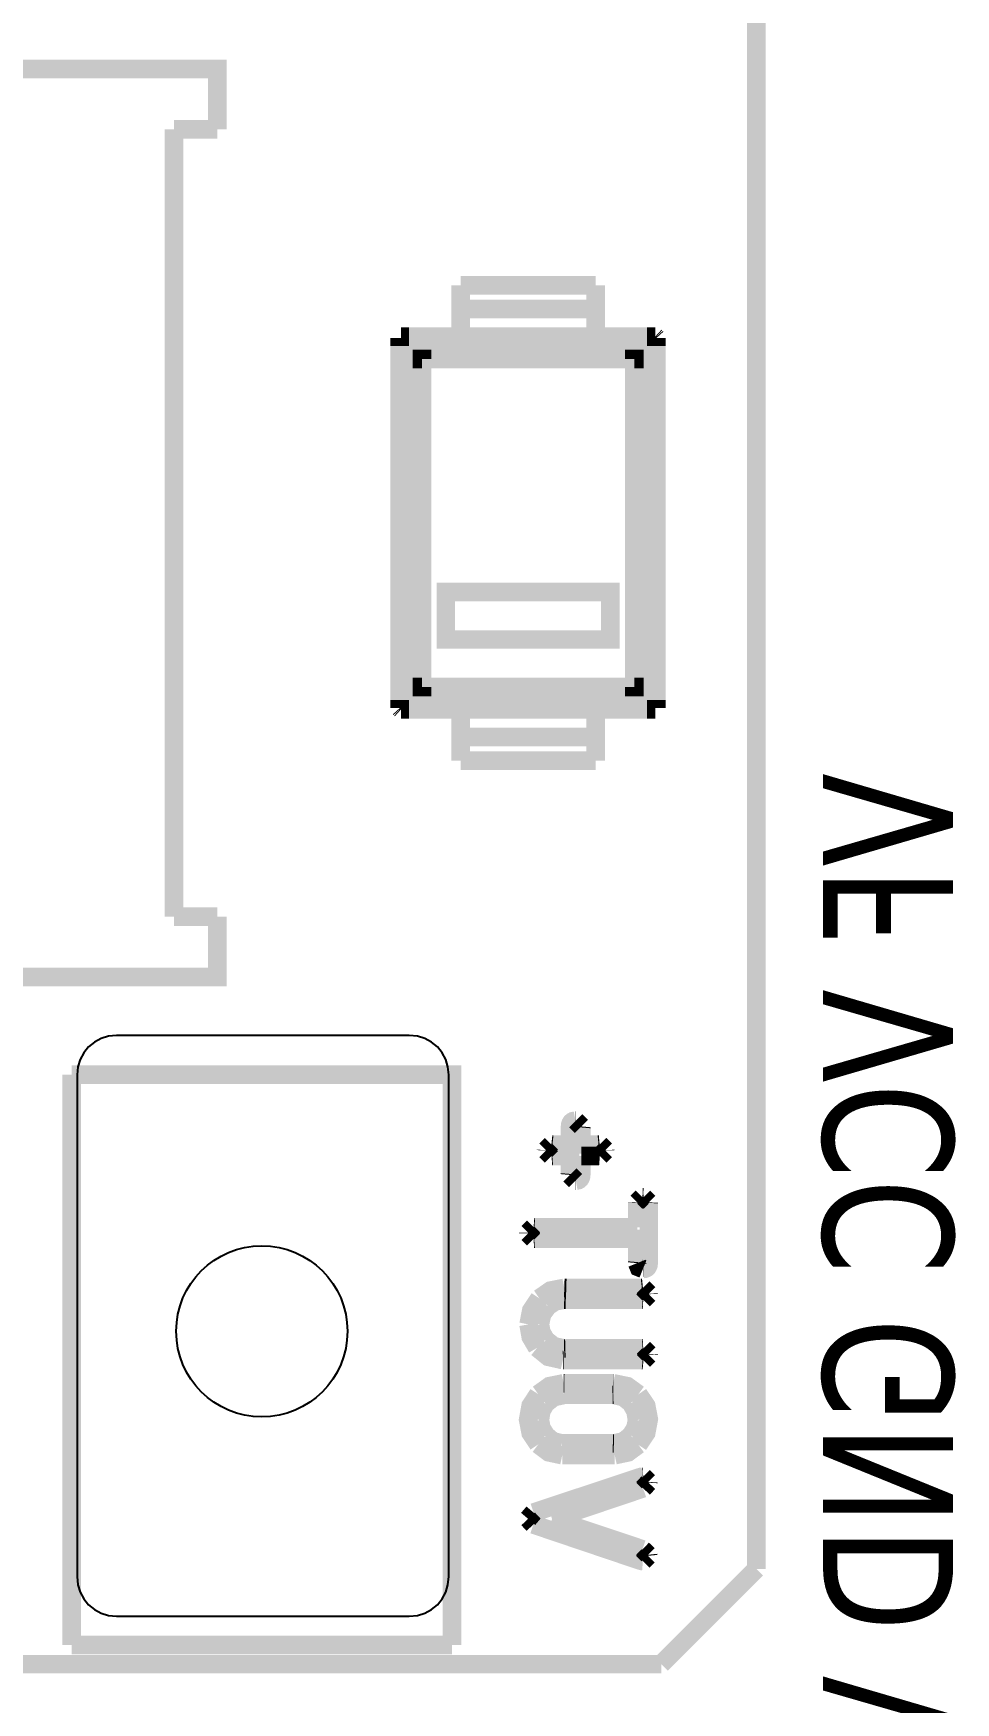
# Model space of a CAD drawing. Header units: millimetres. Extents: x 123.5 to 144.3, y 105.4 to 121.6.
# Drawn here: x 136.551 to 137.146, y 112.18 to 113.259 of the extents above; entities that cross this region are included whole.
import ezdxf

# ---------------------------------------------------------------- set-up
doc = ezdxf.new("R2010")
doc.units = ezdxf.units.MM
doc.layers.add('DESC', color=250, linetype='Continuous')
doc.styles.get("Standard").update_dxf_attribs({"font": 'tahoma.ttf'})

# ---------------------------------------------------------------- blocks, each defined once
blk = doc.blocks.new('board')
at = {"const_width": 0.008}
for points in [[(152.7162616050811, 114.3560091870088), (152.7162616050811, 112.9229381870088)], [(152.7162616050811, 114.3560091870088), (152.7162616050811, 112.9229381870088)], [(152.7162616050811, 114.3560091870088), (152.7162616050811, 112.9229381870088)], [(152.4842026050811, 113.5428521870088), (152.4842026050811, 113.5688521870088), (152.0744426050811, 113.5688521870088), (152.0744426050811, 113.1778121870088), (152.4842026050811, 113.1778121870088), (152.4842026050811, 113.2038121870088)], [(152.4842026050811, 113.5428521870088), (152.4842026050811, 113.5688521870088), (152.0744426050811, 113.5688521870088), (152.0744426050811, 113.1778121870088), (152.4842026050811, 113.1778121870088), (152.4842026050811, 113.2038121870088)], [(152.4842026050811, 113.5428521870088), (152.4842026050811, 113.5688521870088), (152.0744426050811, 113.5688521870088), (152.0744426050811, 113.1778121870088), (152.4842026050811, 113.1778121870088), (152.4842026050811, 113.2038121870088)], [(152.4842026050811, 113.5428521870088), (152.4654826050811, 113.5428521870088)], [(152.4654826050811, 113.2038121870088), (152.4654826050811, 113.5428521870088)], [(152.4842026050811, 113.5428521870088), (152.4654826050811, 113.5428521870088)], [(152.4654826050811, 113.2038121870088), (152.4654826050811, 113.5428521870088)], [(152.4842026050811, 113.5428521870088), (152.4654826050811, 113.5428521870088)], [(152.4654826050811, 113.2038121870088), (152.4654826050811, 113.5428521870088)], [(152.5889226050811, 113.4756941870088), (152.6470646050811, 113.4756941870088)], [(152.5889226050811, 113.4654581870088), (152.5889226050811, 113.4756941870088)], [(152.5889226050811, 113.4756941870088), (152.6470646050811, 113.4756941870088)], [(152.5889226050811, 113.4654581870088), (152.5889226050811, 113.4756941870088)], [(152.5889226050811, 113.4756941870088), (152.6470646050811, 113.4756941870088)], [(152.5889226050811, 113.4654581870088), (152.5889226050811, 113.4756941870088)], [(152.6470646050811, 113.4654581870088), (152.6470646050811, 113.4756941870088)], [(152.6470646050811, 113.4654581870088), (152.6470646050811, 113.4756941870088)], [(152.6470646050811, 113.4654581870088), (152.6470646050811, 113.4756941870088)], [(152.5889226050811, 113.4654581870088), (152.5889226050811, 113.4535841870088)], [(152.6470646050811, 113.4654581870088), (152.5889226050811, 113.4654581870088)], [(152.5889226050811, 113.4654581870088), (152.5889226050811, 113.4535841870088)], [(152.6470646050811, 113.4654581870088), (152.5889226050811, 113.4654581870088)], [(152.5889226050811, 113.4654581870088), (152.5889226050811, 113.4535841870088)], [(152.6470646050811, 113.4654581870088), (152.5889226050811, 113.4654581870088)], [(152.6470646050811, 113.4535841870088), (152.6470646050811, 113.4654581870088)], [(152.6470646050811, 113.4535841870088), (152.6470646050811, 113.4654581870088)], [(152.6470646050811, 113.4535841870088), (152.6470646050811, 113.4654581870088)], [(152.5627186050811, 113.4495511870088), (152.5627186050811, 113.4530121870088)], [(152.5627186050811, 113.4495511870088), (152.5627186050811, 113.4530121870088)], [(152.5627186050811, 113.4495511870088), (152.5627186050811, 113.4530121870088)], [(152.5627186050811, 113.2971121870088), (152.5627186050811, 113.4495511870088)], [(152.5627186050811, 113.4495511870088), (152.5682946050811, 113.4439751870088)], [(152.5627186050811, 113.2971121870088), (152.5627186050811, 113.4495511870088)], [(152.5627186050811, 113.4495511870088), (152.5682946050811, 113.4439751870088)], [(152.5627186050811, 113.2971121870088), (152.5627186050811, 113.4495511870088)], [(152.5627186050811, 113.4495511870088), (152.5682946050811, 113.4439751870088)], [(152.5667506050811, 113.4535841870088), (152.5632906050811, 113.4535841870088)], [(152.5667506050811, 113.4535841870088), (152.5632906050811, 113.4535841870088)], [(152.5667506050811, 113.4535841870088), (152.5632906050811, 113.4535841870088)], [(152.6692366050811, 113.4535841870088), (152.6470646050811, 113.4535841870088), (152.5889226050811, 113.4535841870088), (152.5667506050811, 113.4535841870088)], [(152.5667506050811, 113.4535841870088), (152.5723266050811, 113.4480081870088)], [(152.6692366050811, 113.4535841870088), (152.6470646050811, 113.4535841870088), (152.5889226050811, 113.4535841870088), (152.5667506050811, 113.4535841870088)], [(152.5667506050811, 113.4535841870088), (152.5723266050811, 113.4480081870088)], [(152.6692366050811, 113.4535841870088), (152.6470646050811, 113.4535841870088), (152.5889226050811, 113.4535841870088), (152.5667506050811, 113.4535841870088)], [(152.5667506050811, 113.4535841870088), (152.5723266050811, 113.4480081870088)], [(152.6636606050811, 113.4480081870088), (152.6692366050811, 113.4535841870088)], [(152.6636606050811, 113.4480081870088), (152.6692366050811, 113.4535841870088)], [(152.6636606050811, 113.4480081870088), (152.6692366050811, 113.4535841870088)], [(152.6732696050811, 113.4495511870088), (152.6676936050811, 113.4439751870088)], [(152.6732696050811, 113.4495511870088), (152.6676936050811, 113.4439751870088)], [(152.6732696050811, 113.4495511870088), (152.6676936050811, 113.4439751870088)], [(152.6726976050811, 113.4535841870088), (152.6692366050811, 113.4535841870088)], [(152.6726976050811, 113.4535841870088), (152.6692366050811, 113.4535841870088)], [(152.6726976050811, 113.4535841870088), (152.6692366050811, 113.4535841870088)], [(152.6729976050811, 113.4533121870088), (152.6726976050811, 113.4535841870088)], [(152.6729976050811, 113.4533121870088), (152.6726976050811, 113.4535841870088)], [(152.6729976050811, 113.4533121870088), (152.6726976050811, 113.4535841870088)], [(152.6729976050811, 113.4533121870088), (152.6732696050811, 113.4530121870088)], [(152.6729976050811, 113.4533121870088), (152.6732696050811, 113.4530121870088)], [(152.6729976050811, 113.4533121870088), (152.6732696050811, 113.4530121870088)], [(152.6732696050811, 113.4530121870088), (152.6732696050811, 113.4495511870088)], [(152.6732696050811, 113.4530121870088), (152.6732696050811, 113.4495511870088)], [(152.6732696050811, 113.4530121870088), (152.6732696050811, 113.4495511870088)], [(152.6732696050811, 113.2971121870088), (152.6732696050811, 113.4495511870088)], [(152.6732696050811, 113.2971121870088), (152.6732696050811, 113.4495511870088)], [(152.6732696050811, 113.2971121870088), (152.6732696050811, 113.4495511870088)], [(152.5723266050811, 113.4480081870088), (152.5695016050811, 113.4468011870088), (152.5682936050811, 113.4439751870088)], [(152.5723266050811, 113.4480081870088), (152.5695016050811, 113.4468011870088), (152.5682936050811, 113.4439751870088)], [(152.5723266050811, 113.4480081870088), (152.5695016050811, 113.4468011870088), (152.5682936050811, 113.4439751870088)], [(152.5682946050811, 113.4439751870088), (152.5723266050811, 113.4439751870088)], [(152.5682946050811, 113.3026881870088), (152.5682946050811, 113.4439751870088)], [(152.5682946050811, 113.4439751870088), (152.5723266050811, 113.4439751870088)], [(152.5682946050811, 113.3026881870088), (152.5682946050811, 113.4439751870088)], [(152.5682946050811, 113.4439751870088), (152.5723266050811, 113.4439751870088)], [(152.5682946050811, 113.3026881870088), (152.5682946050811, 113.4439751870088)], [(152.5723266050811, 113.4480081870088), (152.6636606050811, 113.4480081870088)], [(152.5723266050811, 113.4439751870088), (152.5723266050811, 113.4480081870088)], [(152.5723266050811, 113.4480081870088), (152.6636606050811, 113.4480081870088)], [(152.5723266050811, 113.4439751870088), (152.5723266050811, 113.4480081870088)], [(152.5723266050811, 113.4480081870088), (152.6636606050811, 113.4480081870088)], [(152.5723266050811, 113.4439751870088), (152.5723266050811, 113.4480081870088)], [(152.5723266050811, 113.4439751870088), (152.5723266050811, 113.3026881870088)], [(152.6636606050811, 113.3026881870088), (152.6636606050811, 113.4439751870088), (152.5723266050811, 113.4439751870088)], [(152.5723266050811, 113.4439751870088), (152.5723266050811, 113.3026881870088)], [(152.6636606050811, 113.3026881870088), (152.6636606050811, 113.4439751870088), (152.5723266050811, 113.4439751870088)], [(152.5723266050811, 113.4439751870088), (152.5723266050811, 113.3026881870088)], [(152.6636606050811, 113.3026881870088), (152.6636606050811, 113.4439751870088), (152.5723266050811, 113.4439751870088)], [(152.6636606050811, 113.4480081870088), (152.6636606050811, 113.4439751870088)], [(152.6636606050811, 113.4480081870088), (152.6636606050811, 113.4439751870088)], [(152.6636606050811, 113.4480081870088), (152.6636606050811, 113.4439751870088)], [(152.6636606050811, 113.4439751870088), (152.6676936050811, 113.4439751870088)], [(152.6636606050811, 113.4439751870088), (152.6676936050811, 113.4439751870088)], [(152.6636606050811, 113.4439751870088), (152.6676936050811, 113.4439751870088)], [(152.6636616050811, 113.4480081870088), (152.6664866050811, 113.4468011870088), (152.6676936050811, 113.4439751870088)], [(152.6636616050811, 113.4480081870088), (152.6664866050811, 113.4468011870088), (152.6676936050811, 113.4439751870088)], [(152.6636616050811, 113.4480081870088), (152.6664866050811, 113.4468011870088), (152.6676936050811, 113.4439751870088)], [(152.6676936050811, 113.4439751870088), (152.6676936050811, 113.3026881870088)], [(152.6676936050811, 113.4439751870088), (152.6676936050811, 113.3026881870088)], [(152.6676936050811, 113.4439751870088), (152.6676936050811, 113.3026881870088)], [(152.5825626050811, 113.3231611870088), (152.5825626050811, 113.3436331870088), (152.6534246050811, 113.3436331870088), (152.6534246050811, 113.3231611870088), (152.5825626050811, 113.3231611870088)], [(152.5825626050811, 113.3231611870088), (152.5825626050811, 113.3436331870088), (152.6534246050811, 113.3436331870088), (152.6534246050811, 113.3231611870088), (152.5825626050811, 113.3231611870088)], [(152.5825626050811, 113.3231611870088), (152.5825626050811, 113.3436331870088), (152.6534246050811, 113.3436331870088), (152.6534246050811, 113.3231611870088), (152.5825626050811, 113.3231611870088)], [(152.5682946050811, 113.3026881870088), (152.5627186050811, 113.2971121870088)], [(152.5682946050811, 113.3026881870088), (152.5627186050811, 113.2971121870088)], [(152.5682946050811, 113.3026881870088), (152.5627186050811, 113.2971121870088)], [(152.5667506050811, 113.2930801870088), (152.5723266050811, 113.2986561870088)], [(152.5667506050811, 113.2930801870088), (152.5723266050811, 113.2986561870088)], [(152.5667506050811, 113.2930801870088), (152.5723266050811, 113.2986561870088)], [(152.5723266050811, 113.2986561870088), (152.5695016050811, 113.2998631870088), (152.5682936050811, 113.3026881870088)], [(152.5723266050811, 113.2986561870088), (152.5695016050811, 113.2998631870088), (152.5682936050811, 113.3026881870088)], [(152.5723266050811, 113.2986561870088), (152.5695016050811, 113.2998631870088), (152.5682936050811, 113.3026881870088)], [(152.5723266050811, 113.3026881870088), (152.5682946050811, 113.3026881870088)], [(152.5723266050811, 113.3026881870088), (152.5682946050811, 113.3026881870088)], [(152.5723266050811, 113.3026881870088), (152.5682946050811, 113.3026881870088)], [(152.5723266050811, 113.3026881870088), (152.6636606050811, 113.3026881870088)], [(152.5723266050811, 113.2986561870088), (152.5723266050811, 113.3026881870088)], [(152.5723266050811, 113.3026881870088), (152.6636606050811, 113.3026881870088)], [(152.5723266050811, 113.2986561870088), (152.5723266050811, 113.3026881870088)], [(152.5723266050811, 113.3026881870088), (152.6636606050811, 113.3026881870088)], [(152.5723266050811, 113.2986561870088), (152.5723266050811, 113.3026881870088)], [(152.6636606050811, 113.2986561870088), (152.5723266050811, 113.2986561870088)], [(152.6636606050811, 113.2986561870088), (152.5723266050811, 113.2986561870088)], [(152.6636606050811, 113.2986561870088), (152.5723266050811, 113.2986561870088)], [(152.6636606050811, 113.3026881870088), (152.6636606050811, 113.2986561870088)], [(152.6676936050811, 113.3026881870088), (152.6636606050811, 113.3026881870088)], [(152.6636606050811, 113.3026881870088), (152.6636606050811, 113.2986561870088)], [(152.6676936050811, 113.3026881870088), (152.6636606050811, 113.3026881870088)], [(152.6636606050811, 113.3026881870088), (152.6636606050811, 113.2986561870088)], [(152.6676936050811, 113.3026881870088), (152.6636606050811, 113.3026881870088)], [(152.6636606050811, 113.2986561870088), (152.6692366050811, 113.2930801870088)], [(152.6636606050811, 113.2986561870088), (152.6692366050811, 113.2930801870088)], [(152.6636606050811, 113.2986561870088), (152.6692366050811, 113.2930801870088)], [(152.6636616050811, 113.2986561870088), (152.6664866050811, 113.2998631870088), (152.6676936050811, 113.3026881870088)], [(152.6636616050811, 113.2986561870088), (152.6664866050811, 113.2998631870088), (152.6676936050811, 113.3026881870088)], [(152.6636616050811, 113.2986561870088), (152.6664866050811, 113.2998631870088), (152.6676936050811, 113.3026881870088)], [(152.6676936050811, 113.3026881870088), (152.6732696050811, 113.2971121870088)], [(152.6676936050811, 113.3026881870088), (152.6732696050811, 113.2971121870088)], [(152.6676936050811, 113.3026881870088), (152.6732696050811, 113.2971121870088)], [(152.5627186050811, 113.2936511870088), (152.5627186050811, 113.2971121870088)], [(152.5627186050811, 113.2936511870088), (152.5627186050811, 113.2971121870088)], [(152.5627186050811, 113.2936511870088), (152.5627186050811, 113.2971121870088)], [(152.5629896050811, 113.2933511870088), (152.5627186050811, 113.2936511870088)], [(152.5629896050811, 113.2933511870088), (152.5627186050811, 113.2936511870088)], [(152.5629896050811, 113.2933511870088), (152.5627186050811, 113.2936511870088)], [(152.5629896050811, 113.2933511870088), (152.5632906050811, 113.2930801870088)], [(152.5629896050811, 113.2933511870088), (152.5632906050811, 113.2930801870088)], [(152.5629896050811, 113.2933511870088), (152.5632906050811, 113.2930801870088)], [(152.5667506050811, 113.2930801870088), (152.5632906050811, 113.2930801870088)], [(152.5667506050811, 113.2930801870088), (152.5632906050811, 113.2930801870088)], [(152.5667506050811, 113.2930801870088), (152.5632906050811, 113.2930801870088)], [(152.5889226050811, 113.2930801870088), (152.5667506050811, 113.2930801870088)], [(152.5889226050811, 113.2930801870088), (152.5667506050811, 113.2930801870088)], [(152.5889226050811, 113.2930801870088), (152.5667506050811, 113.2930801870088)], [(152.6470646050811, 113.2930801870088), (152.5889226050811, 113.2930801870088)], [(152.5889226050811, 113.2930801870088), (152.5889226050811, 113.2812061870088)], [(152.6470646050811, 113.2930801870088), (152.5889226050811, 113.2930801870088)], [(152.5889226050811, 113.2930801870088), (152.5889226050811, 113.2812061870088)], [(152.6470646050811, 113.2930801870088), (152.5889226050811, 113.2930801870088)], [(152.5889226050811, 113.2930801870088), (152.5889226050811, 113.2812061870088)], [(152.6692366050811, 113.2930801870088), (152.6470646050811, 113.2930801870088)], [(152.6470646050811, 113.2812061870088), (152.6470646050811, 113.2930801870088)], [(152.6692366050811, 113.2930801870088), (152.6470646050811, 113.2930801870088)], [(152.6470646050811, 113.2812061870088), (152.6470646050811, 113.2930801870088)], [(152.6692366050811, 113.2930801870088), (152.6470646050811, 113.2930801870088)], [(152.6470646050811, 113.2812061870088), (152.6470646050811, 113.2930801870088)], [(152.6726976050811, 113.2930801870088), (152.6692366050811, 113.2930801870088)], [(152.6726976050811, 113.2930801870088), (152.6692366050811, 113.2930801870088)], [(152.6726976050811, 113.2930801870088), (152.6692366050811, 113.2930801870088)], [(152.6732696050811, 113.2971121870088), (152.6732696050811, 113.2936511870088)], [(152.6732696050811, 113.2971121870088), (152.6732696050811, 113.2936511870088)], [(152.6732696050811, 113.2971121870088), (152.6732696050811, 113.2936511870088)], [(152.5889226050811, 113.2709691870088), (152.5889226050811, 113.2812061870088)], [(152.5889226050811, 113.2812061870088), (152.6470646050811, 113.2812061870088)], [(152.5889226050811, 113.2709691870088), (152.5889226050811, 113.2812061870088)], [(152.5889226050811, 113.2812061870088), (152.6470646050811, 113.2812061870088)], [(152.5889226050811, 113.2709691870088), (152.5889226050811, 113.2812061870088)], [(152.5889226050811, 113.2812061870088), (152.6470646050811, 113.2812061870088)], [(152.6470646050811, 113.2812061870088), (152.6470646050811, 113.2709691870088)], [(152.6470646050811, 113.2812061870088), (152.6470646050811, 113.2709691870088)], [(152.6470646050811, 113.2812061870088), (152.6470646050811, 113.2709691870088)], [(152.6470646050811, 113.2709691870088), (152.5889226050811, 113.2709691870088)], [(152.6470646050811, 113.2709691870088), (152.5889226050811, 113.2709691870088)], [(152.6470646050811, 113.2709691870088), (152.5889226050811, 113.2709691870088)], [(152.4654826050811, 113.2038121870088), (152.4842026050811, 113.2038121870088)], [(152.4654826050811, 113.2038121870088), (152.4842026050811, 113.2038121870088)], [(152.4654826050811, 113.2038121870088), (152.4842026050811, 113.2038121870088)], [(152.4214586050811, 112.8901821870088), (152.4214586050811, 113.1358511870088)], [(152.5852376050811, 112.8901821870088), (152.5852376050811, 113.1358511870088), (152.4214586050811, 113.1358511870088)], [(152.4214586050811, 112.8901821870088), (152.4214586050811, 113.1358511870088)], [(152.5852376050811, 112.8901821870088), (152.5852376050811, 113.1358511870088), (152.4214586050811, 113.1358511870088)], [(152.4214586050811, 112.8901821870088), (152.4214586050811, 113.1358511870088)], [(152.5852376050811, 112.8901821870088), (152.5852376050811, 113.1358511870088), (152.4214586050811, 113.1358511870088)], [(152.6383566050811, 113.1159641870088), (152.6373276050811, 113.1157791870088), (152.6369226050811, 113.1155491870088), (152.6365916050811, 113.1152271870088), (152.6363336050811, 113.1148121870088), (152.6361496050811, 113.1143051870088), (152.6360026050811, 113.1130161870088), (152.6360026050811, 113.1056571870088), (152.6284836050811, 113.1056571870088)], [(152.6383566050811, 113.1159641870088), (152.6373276050811, 113.1157791870088), (152.6369226050811, 113.1155491870088), (152.6365916050811, 113.1152271870088), (152.6363336050811, 113.1148121870088), (152.6361496050811, 113.1143051870088), (152.6360026050811, 113.1130161870088), (152.6360026050811, 113.1056571870088), (152.6284836050811, 113.1056571870088)], [(152.6383566050811, 113.1159641870088), (152.6373276050811, 113.1157791870088), (152.6369226050811, 113.1155491870088), (152.6365916050811, 113.1152271870088), (152.6363336050811, 113.1148121870088), (152.6361496050811, 113.1143051870088), (152.6360026050811, 113.1130161870088), (152.6360026050811, 113.1056571870088), (152.6284836050811, 113.1056571870088)], [(152.6384636050811, 113.1159661870088), (152.6383566050811, 113.1159641870088)], [(152.6384636050811, 113.1159661870088), (152.6383566050811, 113.1159641870088)], [(152.6384636050811, 113.1159661870088), (152.6383566050811, 113.1159641870088)], [(152.6384636050811, 113.1159661870088), (152.6409096050811, 113.1135191870088)], [(152.6384636050811, 113.1159661870088), (152.6409096050811, 113.1135191870088)], [(152.6384636050811, 113.1159661870088), (152.6409096050811, 113.1135191870088)], [(152.6408706050811, 113.1130821870088), (152.6409096050811, 113.1135191870088)], [(152.6408706050811, 113.1130821870088), (152.6409096050811, 113.1135191870088)], [(152.6408706050811, 113.1130821870088), (152.6409096050811, 113.1135191870088)], [(152.6482986050811, 113.1057481870088), (152.6408706050811, 113.1057481870088), (152.6408706050811, 113.1130841870088)], [(152.6482986050811, 113.1057481870088), (152.6408706050811, 113.1057481870088), (152.6408706050811, 113.1130841870088)], [(152.6482986050811, 113.1057481870088), (152.6408706050811, 113.1057481870088), (152.6408706050811, 113.1130841870088)], [(152.6279996050811, 113.1057071870088), (152.6256496050811, 113.1033571870088)], [(152.6279996050811, 113.1057071870088), (152.6256496050811, 113.1033571870088)], [(152.6279996050811, 113.1057071870088), (152.6256496050811, 113.1033571870088)], [(152.6279996050811, 113.1057071870088), (152.6284846050811, 113.1056571870088)], [(152.6279996050811, 113.1057071870088), (152.6284846050811, 113.1056571870088)], [(152.6279996050811, 113.1057071870088), (152.6284846050811, 113.1056571870088)], [(152.6487946050811, 113.1057991870088), (152.6482976050811, 113.1057481870088)], [(152.6487946050811, 113.1057991870088), (152.6482976050811, 113.1057481870088)], [(152.6487946050811, 113.1057991870088), (152.6482976050811, 113.1057481870088)], [(152.6487946050811, 113.1057991870088), (152.6512466050811, 113.1033471870088)], [(152.6487946050811, 113.1057991870088), (152.6512466050811, 113.1033471870088)], [(152.6487946050811, 113.1057991870088), (152.6512466050811, 113.1033471870088)], [(152.6256496050811, 113.1033471870088), (152.6256426050811, 113.1031661870088)], [(152.6256496050811, 113.1033471870088), (152.6256426050811, 113.1031661870088)], [(152.6256496050811, 113.1033471870088), (152.6256426050811, 113.1031661870088)], [(152.6280486050811, 113.1007601870088), (152.6256426050811, 113.1031661870088)], [(152.6280486050811, 113.1007601870088), (152.6256426050811, 113.1031661870088)], [(152.6280486050811, 113.1007601870088), (152.6256426050811, 113.1031661870088)], [(152.6256496050811, 113.1033491870088), (152.6256496050811, 113.1033571870088)], [(152.6256496050811, 113.1033491870088), (152.6256496050811, 113.1033571870088)], [(152.6256496050811, 113.1033491870088), (152.6256496050811, 113.1033571870088)], [(152.6280486050811, 113.1007601870088), (152.6284166050811, 113.1007891870088)], [(152.6280486050811, 113.1007601870088), (152.6284166050811, 113.1007891870088)], [(152.6280486050811, 113.1007601870088), (152.6284166050811, 113.1007891870088)], [(152.6284156050811, 113.1007881870088), (152.6360026050811, 113.1007881870088), (152.6360026050811, 113.0930641870088)], [(152.6284156050811, 113.1007881870088), (152.6360026050811, 113.1007881870088), (152.6360026050811, 113.0930641870088)], [(152.6284156050811, 113.1007881870088), (152.6360026050811, 113.1007881870088), (152.6360026050811, 113.0930641870088)], [(152.6385396050811, 113.0901841870088), (152.6395696050811, 113.0903681870088), (152.6399736050811, 113.0905991870088), (152.6403056050811, 113.0909211870088), (152.6405626050811, 113.0913361870088), (152.6407466050811, 113.0918431870088), (152.6408936050811, 113.0931321870088), (152.6408936050811, 113.1007881870088)], [(152.6385396050811, 113.0901841870088), (152.6395696050811, 113.0903681870088), (152.6399736050811, 113.0905991870088), (152.6403056050811, 113.0909211870088), (152.6405626050811, 113.0913361870088), (152.6407466050811, 113.0918431870088), (152.6408936050811, 113.0931321870088), (152.6408936050811, 113.1007881870088)], [(152.6385396050811, 113.0901841870088), (152.6395696050811, 113.0903681870088), (152.6399736050811, 113.0905991870088), (152.6403056050811, 113.0909211870088), (152.6405626050811, 113.0913361870088), (152.6407466050811, 113.0918431870088), (152.6408936050811, 113.0931321870088), (152.6408936050811, 113.1007881870088)], [(152.6408936050811, 113.1007881870088), (152.6485036050811, 113.1007881870088)], [(152.6408936050811, 113.1007881870088), (152.6485036050811, 113.1007881870088)], [(152.6408936050811, 113.1007881870088), (152.6485036050811, 113.1007881870088)], [(152.6488686050811, 113.1007611870088), (152.6485036050811, 113.1007891870088)], [(152.6488686050811, 113.1007611870088), (152.6485036050811, 113.1007891870088)], [(152.6488686050811, 113.1007611870088), (152.6485036050811, 113.1007891870088)], [(152.6488686050811, 113.1007611870088), (152.6512536050811, 113.1031461870088)], [(152.6488686050811, 113.1007611870088), (152.6512536050811, 113.1031461870088)], [(152.6488686050811, 113.1007611870088), (152.6512536050811, 113.1031461870088)], [(152.6512466050811, 113.1033261870088), (152.6512466050811, 113.1033471870088)], [(152.6512466050811, 113.1033261870088), (152.6512466050811, 113.1033471870088)], [(152.6512466050811, 113.1033261870088), (152.6512466050811, 113.1033471870088)], [(152.6512466050811, 113.1033251870088), (152.6512536050811, 113.1031461870088)], [(152.6512466050811, 113.1033251870088), (152.6512536050811, 113.1031461870088)], [(152.6512466050811, 113.1033251870088), (152.6512536050811, 113.1031461870088)], [(152.6360026050811, 113.0930631870088), (152.6359656050811, 113.0926361870088)], [(152.6360026050811, 113.0930631870088), (152.6359656050811, 113.0926361870088)], [(152.6360026050811, 113.0930631870088), (152.6359656050811, 113.0926361870088)], [(152.6384206050811, 113.0901811870088), (152.6359656050811, 113.0926361870088)], [(152.6384206050811, 113.0901811870088), (152.6359656050811, 113.0926361870088)], [(152.6384206050811, 113.0901811870088), (152.6359656050811, 113.0926361870088)], [(152.6384206050811, 113.0901811870088), (152.6385406050811, 113.0901841870088)], [(152.6384206050811, 113.0901811870088), (152.6385406050811, 113.0901841870088)], [(152.6384206050811, 113.0901811870088), (152.6385406050811, 113.0901841870088)], [(152.6671666050811, 113.0830751870088), (152.6649496050811, 113.0808581870088)], [(152.6671666050811, 113.0830751870088), (152.6649496050811, 113.0808581870088)], [(152.6671666050811, 113.0830751870088), (152.6649496050811, 113.0808581870088)], [(152.6671666050811, 113.0830751870088), (152.6674716050811, 113.0830541870088)], [(152.6671666050811, 113.0830751870088), (152.6674716050811, 113.0830541870088)], [(152.6671666050811, 113.0830751870088), (152.6674716050811, 113.0830541870088)], [(152.6677296050811, 113.0830691870088), (152.6674736050811, 113.0830541870088)], [(152.6677296050811, 113.0830691870088), (152.6674736050811, 113.0830541870088)], [(152.6677296050811, 113.0830691870088), (152.6674736050811, 113.0830541870088)], [(152.6677296050811, 113.0830691870088), (152.6699556050811, 113.0808431870088)], [(152.6677296050811, 113.0830691870088), (152.6699556050811, 113.0808431870088)], [(152.6677296050811, 113.0830691870088), (152.6699556050811, 113.0808431870088)], [(152.6649586050811, 113.0806531870088), (152.6649496050811, 113.0808581870088)], [(152.6649586050811, 113.0806531870088), (152.6649496050811, 113.0808581870088)], [(152.6649586050811, 113.0806531870088), (152.6649496050811, 113.0808581870088)], [(152.6649586050811, 113.0806541870088), (152.6649586050811, 113.0701181870088)], [(152.6649586050811, 113.0806541870088), (152.6649586050811, 113.0701181870088)], [(152.6649586050811, 113.0806541870088), (152.6649586050811, 113.0701181870088)], [(152.6675646050811, 113.0521551870088), (152.6681216050811, 113.0522021870088), (152.6686046050811, 113.0523441870088), (152.6690126050811, 113.0525791870088), (152.6693466050811, 113.0529091870088), (152.6696066050811, 113.0533331870088), (152.6697926050811, 113.0538521870088), (152.6699416050811, 113.0551721870088), (152.6699416050811, 113.0805861870088)], [(152.6675646050811, 113.0521551870088), (152.6681216050811, 113.0522021870088), (152.6686046050811, 113.0523441870088), (152.6690126050811, 113.0525791870088), (152.6693466050811, 113.0529091870088), (152.6696066050811, 113.0533331870088), (152.6697926050811, 113.0538521870088), (152.6699416050811, 113.0551721870088), (152.6699416050811, 113.0805861870088)], [(152.6675646050811, 113.0521551870088), (152.6681216050811, 113.0522021870088), (152.6686046050811, 113.0523441870088), (152.6690126050811, 113.0525791870088), (152.6693466050811, 113.0529091870088), (152.6696066050811, 113.0533331870088), (152.6697926050811, 113.0538521870088), (152.6699416050811, 113.0551721870088), (152.6699416050811, 113.0805861870088)], [(152.6699416050811, 113.0805871870088), (152.6699556050811, 113.0808431870088)], [(152.6699416050811, 113.0805871870088), (152.6699556050811, 113.0808431870088)], [(152.6699416050811, 113.0805871870088), (152.6699556050811, 113.0808431870088)], [(152.6203436050811, 113.0701471870088), (152.6179886050811, 113.0677921870088)], [(152.6203436050811, 113.0701471870088), (152.6179886050811, 113.0677921870088)], [(152.6203436050811, 113.0701471870088), (152.6179886050811, 113.0677921870088)], [(152.6203436050811, 113.0701471870088), (152.6207126050811, 113.0701181870088)], [(152.6203436050811, 113.0701471870088), (152.6207126050811, 113.0701181870088)], [(152.6203436050811, 113.0701471870088), (152.6207126050811, 113.0701181870088)], [(152.6649586050811, 113.0701181870088), (152.6207136050811, 113.0701181870088)], [(152.6649586050811, 113.0701181870088), (152.6207136050811, 113.0701181870088)], [(152.6649586050811, 113.0701181870088), (152.6207136050811, 113.0701181870088)], [(152.6179936050811, 113.0676281870088), (152.6179846050811, 113.0674211870088)], [(152.6179936050811, 113.0676281870088), (152.6179846050811, 113.0674211870088)], [(152.6179936050811, 113.0676281870088), (152.6179846050811, 113.0674211870088)], [(152.6203156050811, 113.0650901870088), (152.6179846050811, 113.0674211870088)], [(152.6203156050811, 113.0650901870088), (152.6179846050811, 113.0674211870088)], [(152.6203156050811, 113.0650901870088), (152.6179846050811, 113.0674211870088)], [(152.6179936050811, 113.0676281870088), (152.6179886050811, 113.0677921870088)], [(152.6179936050811, 113.0676281870088), (152.6179886050811, 113.0677921870088)], [(152.6179936050811, 113.0676281870088), (152.6179886050811, 113.0677921870088)], [(152.6203156050811, 113.0650901870088), (152.6206436050811, 113.0651131870088)], [(152.6203156050811, 113.0650901870088), (152.6206436050811, 113.0651131870088)], [(152.6203156050811, 113.0650901870088), (152.6206436050811, 113.0651131870088)], [(152.6206446050811, 113.0651131870088), (152.6649586050811, 113.0651131870088), (152.6649586050811, 113.0551031870088)], [(152.6206446050811, 113.0651131870088), (152.6649586050811, 113.0651131870088), (152.6649586050811, 113.0551031870088)], [(152.6206446050811, 113.0651131870088), (152.6649586050811, 113.0651131870088), (152.6649586050811, 113.0551031870088)], [(152.6649596050811, 113.0551051870088), (152.6649216050811, 113.0546681870088)], [(152.6649596050811, 113.0551051870088), (152.6649216050811, 113.0546681870088)], [(152.6649596050811, 113.0551051870088), (152.6649216050811, 113.0546681870088)], [(152.6674376050811, 113.0521521870088), (152.6656486050811, 113.0528791870088), (152.6649216050811, 113.0546681870088)], [(152.6674376050811, 113.0521521870088), (152.6656486050811, 113.0528791870088), (152.6649216050811, 113.0546681870088)], [(152.6674376050811, 113.0521521870088), (152.6656486050811, 113.0528791870088), (152.6649216050811, 113.0546681870088)], [(152.6674376050811, 113.0521521870088), (152.6675646050811, 113.0521551870088)], [(152.6674376050811, 113.0521521870088), (152.6675646050811, 113.0521551870088)], [(152.6674376050811, 113.0521521870088), (152.6675646050811, 113.0521551870088)], [(152.6228386050811, 113.0394941870088), (152.6193426050811, 113.0342551870088), (152.6181766050811, 113.0282731870088)], [(152.6228386050811, 113.0394941870088), (152.6193426050811, 113.0342551870088), (152.6181766050811, 113.0282731870088)], [(152.6228386050811, 113.0394941870088), (152.6193426050811, 113.0342551870088), (152.6181766050811, 113.0282731870088)], [(152.6335596050811, 113.0439981870088), (152.6275866050811, 113.0428031870088), (152.6228356050811, 113.0394901870088)], [(152.6335596050811, 113.0439981870088), (152.6275866050811, 113.0428031870088), (152.6228356050811, 113.0394901870088)], [(152.6335596050811, 113.0439981870088), (152.6275866050811, 113.0428031870088), (152.6228356050811, 113.0394901870088)], [(152.6335596050811, 113.0439981870088), (152.6344236050811, 113.0439731870088)], [(152.6335596050811, 113.0439981870088), (152.6344236050811, 113.0439731870088)], [(152.6335596050811, 113.0439981870088), (152.6344236050811, 113.0439731870088)], [(152.6669246050811, 113.0439731870088), (152.6344256050811, 113.0439731870088)], [(152.6669246050811, 113.0439731870088), (152.6344256050811, 113.0439731870088)], [(152.6669246050811, 113.0439731870088), (152.6344256050811, 113.0439731870088)], [(152.6674286050811, 113.0440241870088), (152.6669236050811, 113.0439731870088)], [(152.6674286050811, 113.0440241870088), (152.6669236050811, 113.0439731870088)], [(152.6674286050811, 113.0440241870088), (152.6669236050811, 113.0439731870088)], [(152.6674286050811, 113.0440241870088), (152.6699416050811, 113.0415121870088)], [(152.6674286050811, 113.0440241870088), (152.6699416050811, 113.0415121870088)], [(152.6674286050811, 113.0440241870088), (152.6699416050811, 113.0415121870088)], [(152.6675816050811, 113.0388791870088), (152.6699526050811, 113.0412501870088)], [(152.6675816050811, 113.0388791870088), (152.6699526050811, 113.0412501870088)], [(152.6675816050811, 113.0388791870088), (152.6699526050811, 113.0412501870088)], [(152.6699416050811, 113.0414811870088), (152.6699416050811, 113.0415121870088)], [(152.6699416050811, 113.0414811870088), (152.6699416050811, 113.0415121870088)], [(152.6699416050811, 113.0414811870088), (152.6699416050811, 113.0415121870088)], [(152.6699416050811, 113.0414811870088), (152.6699526050811, 113.0412501870088)], [(152.6699416050811, 113.0414811870088), (152.6699526050811, 113.0412501870088)], [(152.6699416050811, 113.0414811870088), (152.6699526050811, 113.0412501870088)], [(152.6264996050811, 113.0360921870088), (152.6239946050811, 113.0326851870088), (152.6230676050811, 113.0283471870088)], [(152.6264996050811, 113.0360921870088), (152.6239946050811, 113.0326851870088), (152.6230676050811, 113.0283471870088)], [(152.6264996050811, 113.0360921870088), (152.6239946050811, 113.0326851870088), (152.6230676050811, 113.0283471870088)], [(152.6335316050811, 113.0389231870088), (152.6296326050811, 113.0381721870088), (152.6264936050811, 113.0360871870088)], [(152.6335316050811, 113.0389231870088), (152.6296326050811, 113.0381721870088), (152.6264936050811, 113.0360871870088)], [(152.6335316050811, 113.0389231870088), (152.6296326050811, 113.0381721870088), (152.6264936050811, 113.0360871870088)], [(152.6335316050811, 113.0389231870088), (152.6342216050811, 113.0388991870088)], [(152.6335316050811, 113.0389231870088), (152.6342216050811, 113.0388991870088)], [(152.6335316050811, 113.0389231870088), (152.6342216050811, 113.0388991870088)], [(152.6342206050811, 113.0389001870088), (152.6672676050811, 113.0389001870088)], [(152.6342206050811, 113.0389001870088), (152.6672676050811, 113.0389001870088)], [(152.6342206050811, 113.0389001870088), (152.6672676050811, 113.0389001870088)], [(152.6675816050811, 113.0388791870088), (152.6672676050811, 113.0388991870088)], [(152.6675816050811, 113.0388791870088), (152.6672676050811, 113.0388991870088)], [(152.6675816050811, 113.0388791870088), (152.6672676050811, 113.0388991870088)], [(152.6181766050811, 113.0282731870088), (152.6191026050811, 113.0229311870088), (152.6218796050811, 113.0181941870088)], [(152.6181766050811, 113.0282731870088), (152.6191026050811, 113.0229311870088), (152.6218796050811, 113.0181941870088)], [(152.6181766050811, 113.0282731870088), (152.6191026050811, 113.0229311870088), (152.6218796050811, 113.0181941870088)], [(152.6256046050811, 113.0216221870088), (152.6237016050811, 113.0249361870088), (152.6230676050811, 113.0283411870088)], [(152.6256046050811, 113.0216221870088), (152.6237016050811, 113.0249361870088), (152.6230676050811, 113.0283411870088)], [(152.6256046050811, 113.0216221870088), (152.6237016050811, 113.0249361870088), (152.6230676050811, 113.0283411870088)], [(152.6329576050811, 113.0129111870088), (152.6266736050811, 113.0143231870088), (152.6218766050811, 113.0181971870088)], [(152.6329576050811, 113.0129111870088), (152.6266736050811, 113.0143231870088), (152.6218766050811, 113.0181971870088)], [(152.6329576050811, 113.0129111870088), (152.6266736050811, 113.0143231870088), (152.6218766050811, 113.0181971870088)], [(152.6334786050811, 113.0179041870088), (152.6290246050811, 113.0188951870088), (152.6256096050811, 113.0216151870088)], [(152.6334786050811, 113.0179041870088), (152.6290246050811, 113.0188951870088), (152.6256096050811, 113.0216151870088)], [(152.6334786050811, 113.0179041870088), (152.6290246050811, 113.0188951870088), (152.6256096050811, 113.0216151870088)], [(152.6334786050811, 113.0179041870088), (152.6340296050811, 113.0179191870088)], [(152.6334786050811, 113.0179041870088), (152.6340296050811, 113.0179191870088)], [(152.6334786050811, 113.0179041870088), (152.6340296050811, 113.0179191870088)], [(152.6672676050811, 113.0179191870088), (152.6340376050811, 113.0179191870088)], [(152.6672676050811, 113.0179191870088), (152.6340376050811, 113.0179191870088)], [(152.6672676050811, 113.0179191870088), (152.6340376050811, 113.0179191870088)], [(152.6675726050811, 113.0179391870088), (152.6672656050811, 113.0179191870088)], [(152.6675726050811, 113.0179391870088), (152.6672656050811, 113.0179191870088)], [(152.6675726050811, 113.0179391870088), (152.6672656050811, 113.0179191870088)], [(152.6675726050811, 113.0179391870088), (152.6699536050811, 113.0155581870088)], [(152.6675726050811, 113.0179391870088), (152.6699536050811, 113.0155581870088)], [(152.6675726050811, 113.0179391870088), (152.6699536050811, 113.0155581870088)], [(152.6329576050811, 113.0129111870088), (152.6332566050811, 113.0129141870088)], [(152.6329576050811, 113.0129111870088), (152.6332566050811, 113.0129141870088)], [(152.6329576050811, 113.0129111870088), (152.6332566050811, 113.0129141870088)], [(152.6332606050811, 113.0129151870088), (152.6672676050811, 113.0129151870088)], [(152.6332606050811, 113.0129151870088), (152.6672676050811, 113.0129151870088)], [(152.6332606050811, 113.0129151870088), (152.6672676050811, 113.0129151870088)], [(152.6676486050811, 113.0128821870088), (152.6672656050811, 113.0129151870088)], [(152.6676486050811, 113.0128821870088), (152.6672656050811, 113.0129151870088)], [(152.6676486050811, 113.0128821870088), (152.6672656050811, 113.0129151870088)], [(152.6676486050811, 113.0128821870088), (152.6699456050811, 113.0151791870088)], [(152.6676486050811, 113.0128821870088), (152.6699456050811, 113.0151791870088)], [(152.6676486050811, 113.0128821870088), (152.6699456050811, 113.0151791870088)], [(152.6699406050811, 113.0153131870088), (152.6699536050811, 113.0155581870088)], [(152.6699406050811, 113.0153131870088), (152.6699536050811, 113.0155581870088)], [(152.6699406050811, 113.0153131870088), (152.6699536050811, 113.0155581870088)], [(152.6699416050811, 113.0153151870088), (152.6699456050811, 113.0151791870088)], [(152.6699416050811, 113.0153151870088), (152.6699456050811, 113.0151791870088)], [(152.6699416050811, 113.0153151870088), (152.6699456050811, 113.0151791870088)], [(152.6223586050811, 112.9982191870088), (152.6190846050811, 112.9932371870088), (152.6179936050811, 112.9872491870088), (152.6190846050811, 112.9815361870088), (152.6223586050811, 112.9765991870088)], [(152.6223586050811, 112.9982191870088), (152.6190846050811, 112.9932371870088), (152.6179936050811, 112.9872491870088), (152.6190846050811, 112.9815361870088), (152.6223586050811, 112.9765991870088)], [(152.6223586050811, 112.9982191870088), (152.6190846050811, 112.9932371870088), (152.6179936050811, 112.9872491870088), (152.6190846050811, 112.9815361870088), (152.6223586050811, 112.9765991870088)], [(152.6333006050811, 113.0029311870088), (152.6271866050811, 113.0016791870088), (152.6223576050811, 112.9982181870088)], [(152.6333006050811, 113.0029311870088), (152.6271866050811, 113.0016791870088), (152.6223576050811, 112.9982181870088)], [(152.6333006050811, 113.0029311870088), (152.6271866050811, 113.0016791870088), (152.6223576050811, 112.9982181870088)], [(152.6334896050811, 112.9979451870088), (152.6289696050811, 112.9969231870088), (152.6255096050811, 112.9941471870088)], [(152.6334896050811, 112.9979451870088), (152.6289696050811, 112.9969231870088), (152.6255096050811, 112.9941471870088)], [(152.6334896050811, 112.9979451870088), (152.6289696050811, 112.9969231870088), (152.6255096050811, 112.9941471870088)], [(152.6333006050811, 113.0029311870088), (152.6336156050811, 113.0029281870088)], [(152.6333006050811, 113.0029311870088), (152.6336156050811, 113.0029281870088)], [(152.6333006050811, 113.0029311870088), (152.6336156050811, 113.0029281870088)], [(152.6334886050811, 112.9979451870088), (152.6543316050811, 112.9979451870088)], [(152.6334886050811, 112.9979451870088), (152.6543316050811, 112.9979451870088)], [(152.6334886050811, 112.9979451870088), (152.6543316050811, 112.9979451870088)], [(152.6545826050811, 113.0029271870088), (152.6336256050811, 113.0029271870088)], [(152.6545826050811, 113.0029271870088), (152.6336256050811, 113.0029271870088)], [(152.6545826050811, 113.0029271870088), (152.6336256050811, 113.0029271870088)], [(152.6546916050811, 112.9979521870088), (152.6543336050811, 112.9979451870088)], [(152.6546916050811, 112.9979521870088), (152.6543336050811, 112.9979451870088)], [(152.6546916050811, 112.9979521870088), (152.6543336050811, 112.9979451870088)], [(152.6546126050811, 113.0029271870088), (152.6545866050811, 113.0029271870088)], [(152.6546126050811, 113.0029271870088), (152.6545866050811, 113.0029271870088)], [(152.6546126050811, 113.0029271870088), (152.6545866050811, 113.0029271870088)], [(152.6546126050811, 113.0029271870088), (152.6606906050811, 113.0016721870088), (152.6654786050811, 112.9982031870088)], [(152.6546126050811, 113.0029271870088), (152.6606906050811, 113.0016721870088), (152.6654786050811, 112.9982031870088)], [(152.6546126050811, 113.0029271870088), (152.6606906050811, 113.0016721870088), (152.6654786050811, 112.9982031870088)], [(152.6546916050811, 112.9979521870088), (152.6589816050811, 112.9969921870088), (152.6622626050811, 112.9943571870088)], [(152.6546916050811, 112.9979521870088), (152.6589816050811, 112.9969921870088), (152.6622626050811, 112.9943571870088)], [(152.6546916050811, 112.9979521870088), (152.6589816050811, 112.9969921870088), (152.6622626050811, 112.9943571870088)], [(152.6654386050811, 112.9764621870088), (152.6688156050811, 112.9814841870088), (152.6699416050811, 112.9875011870088), (152.6688276050811, 112.9932711870088), (152.6654846050811, 112.9981971870088)], [(152.6654386050811, 112.9764621870088), (152.6688156050811, 112.9814841870088), (152.6699416050811, 112.9875011870088), (152.6688276050811, 112.9932711870088), (152.6654846050811, 112.9981971870088)], [(152.6654386050811, 112.9764621870088), (152.6688156050811, 112.9814841870088), (152.6699416050811, 112.9875011870088), (152.6688276050811, 112.9932711870088), (152.6654846050811, 112.9981971870088)], [(152.6230676050811, 112.9871121870088), (152.6236786050811, 112.9910321870088), (152.6255126050811, 112.9941511870088)], [(152.6230676050811, 112.9871121870088), (152.6236786050811, 112.9910321870088), (152.6255126050811, 112.9941511870088)], [(152.6230676050811, 112.9871121870088), (152.6236786050811, 112.9910321870088), (152.6255126050811, 112.9941511870088)], [(152.6622626050811, 112.9943571870088), (152.6642166050811, 112.9909291870088), (152.6648676050811, 112.9870901870088)], [(152.6622626050811, 112.9943571870088), (152.6642166050811, 112.9909291870088), (152.6648676050811, 112.9870901870088)], [(152.6622626050811, 112.9943571870088), (152.6642166050811, 112.9909291870088), (152.6648676050811, 112.9870901870088)], [(152.6257186050811, 112.9804391870088), (152.6237306050811, 112.9835931870088), (152.6230676050811, 112.9871121870088)], [(152.6257186050811, 112.9804391870088), (152.6237306050811, 112.9835931870088), (152.6230676050811, 112.9871121870088)], [(152.6257186050811, 112.9804391870088), (152.6237306050811, 112.9835931870088), (152.6230676050811, 112.9871121870088)], [(152.6648676050811, 112.9870901870088), (152.6642046050811, 112.9837241870088), (152.6622166050811, 112.9804391870088)], [(152.6648676050811, 112.9870901870088), (152.6642046050811, 112.9837241870088), (152.6622166050811, 112.9804391870088)], [(152.6648676050811, 112.9870901870088), (152.6642046050811, 112.9837241870088), (152.6622166050811, 112.9804391870088)], [(152.6326756050811, 112.9719601870088), (152.6268806050811, 112.9731941870088), (152.6223626050811, 112.9765951870088)], [(152.6326756050811, 112.9719601870088), (152.6268806050811, 112.9731941870088), (152.6223626050811, 112.9765951870088)], [(152.6326756050811, 112.9719601870088), (152.6268806050811, 112.9731941870088), (152.6223626050811, 112.9765951870088)], [(152.6325096050811, 112.9770111870088), (152.6286386050811, 112.9779711870088), (152.6257166050811, 112.9804421870088)], [(152.6325096050811, 112.9770111870088), (152.6286386050811, 112.9779711870088), (152.6257166050811, 112.9804421870088)], [(152.6325096050811, 112.9770111870088), (152.6286386050811, 112.9779711870088), (152.6257166050811, 112.9804421870088)], [(152.6544686050811, 112.9770111870088), (152.6325066050811, 112.9770111870088)], [(152.6544686050811, 112.9770111870088), (152.6325066050811, 112.9770111870088)], [(152.6544686050811, 112.9770111870088), (152.6325066050811, 112.9770111870088)], [(152.6549156050811, 112.9770001870088), (152.6544696050811, 112.9770111870088)], [(152.6549156050811, 112.9770001870088), (152.6544696050811, 112.9770111870088)], [(152.6549156050811, 112.9770001870088), (152.6544696050811, 112.9770111870088)], [(152.6549156050811, 112.9770001870088), (152.6590436050811, 112.9779171870088), (152.6622126050811, 112.9804341870088)], [(152.6549156050811, 112.9770001870088), (152.6590436050811, 112.9779171870088), (152.6622126050811, 112.9804341870088)], [(152.6549156050811, 112.9770001870088), (152.6590436050811, 112.9779171870088), (152.6622126050811, 112.9804341870088)], [(152.6552936050811, 112.9719601870088), (152.6609856050811, 112.9731691870088), (152.6654456050811, 112.9764691870088)], [(152.6552936050811, 112.9719601870088), (152.6609856050811, 112.9731691870088), (152.6654456050811, 112.9764691870088)], [(152.6552936050811, 112.9719601870088), (152.6609856050811, 112.9731691870088), (152.6654456050811, 112.9764691870088)], [(152.6326666050811, 112.9719601870088), (152.6552916050811, 112.9719601870088)], [(152.6326666050811, 112.9719601870088), (152.6552916050811, 112.9719601870088)], [(152.6326666050811, 112.9719601870088), (152.6552916050811, 112.9719601870088)], [(152.6673586050811, 112.9626811870088), (152.6665486050811, 112.9625811870088), (152.6657816050811, 112.9623611870088), (152.6203256050811, 112.9472551870088)], [(152.6673586050811, 112.9626811870088), (152.6665486050811, 112.9625811870088), (152.6657816050811, 112.9623611870088), (152.6203256050811, 112.9472551870088)], [(152.6673586050811, 112.9626811870088), (152.6665486050811, 112.9625811870088), (152.6657816050811, 112.9623611870088), (152.6203256050811, 112.9472551870088)], [(152.6675526050811, 112.9626901870088), (152.6673586050811, 112.9626811870088)], [(152.6675526050811, 112.9626901870088), (152.6673586050811, 112.9626811870088)], [(152.6675526050811, 112.9626901870088), (152.6673586050811, 112.9626811870088)], [(152.6674976050811, 112.9576771870088), (152.6697586050811, 112.9601441870088)], [(152.6674976050811, 112.9576771870088), (152.6697586050811, 112.9601441870088)], [(152.6674976050811, 112.9576771870088), (152.6697586050811, 112.9601441870088)], [(152.6675526050811, 112.9626901870088), (152.6697806050811, 112.9604621870088)], [(152.6675526050811, 112.9626901870088), (152.6697806050811, 112.9604621870088)], [(152.6675526050811, 112.9626901870088), (152.6697806050811, 112.9604621870088)], [(152.6697586050811, 112.9601441870088), (152.6697806050811, 112.9604621870088)], [(152.6697586050811, 112.9601441870088), (152.6697806050811, 112.9604621870088)], [(152.6697586050811, 112.9601441870088), (152.6697806050811, 112.9604621870088)], [(152.6282786050811, 112.9444671870088), (152.6674956050811, 112.9576761870088)], [(152.6282786050811, 112.9444671870088), (152.6674956050811, 112.9576761870088)], [(152.6282786050811, 112.9444671870088), (152.6674956050811, 112.9576761870088)], [(152.6203246050811, 112.9472551870088), (152.6179936050811, 112.9445361870088)], [(152.6203246050811, 112.9472551870088), (152.6179936050811, 112.9445361870088)], [(152.6203246050811, 112.9472551870088), (152.6179936050811, 112.9445361870088)], [(152.6202576050811, 112.9421121870088), (152.6179936050811, 112.9445361870088)], [(152.6202576050811, 112.9421121870088), (152.6179936050811, 112.9445361870088)], [(152.6202576050811, 112.9421121870088), (152.6179936050811, 112.9445361870088)], [(152.6202566050811, 112.9421131870088), (152.6662616050811, 112.9265721870088), (152.6669236050811, 112.9264061870088), (152.6674046050811, 112.9263661870088)], [(152.6202566050811, 112.9421131870088), (152.6662616050811, 112.9265721870088), (152.6669236050811, 112.9264061870088), (152.6674046050811, 112.9263661870088)], [(152.6202566050811, 112.9421131870088), (152.6662616050811, 112.9265721870088), (152.6669236050811, 112.9264061870088), (152.6674046050811, 112.9263661870088)], [(152.6672216050811, 112.9314401870088), (152.6282786050811, 112.9444671870088)], [(152.6672216050811, 112.9314401870088), (152.6282786050811, 112.9444671870088)], [(152.6672216050811, 112.9314401870088), (152.6282786050811, 112.9444671870088)], [(152.6672206050811, 112.9314401870088), (152.6696206050811, 112.9290851870088)], [(152.6672206050811, 112.9314401870088), (152.6696206050811, 112.9290851870088)], [(152.6672206050811, 112.9314401870088), (152.6696206050811, 112.9290851870088)], [(152.6674056050811, 112.9263661870088), (152.6674136050811, 112.9263661870088)], [(152.6674056050811, 112.9263661870088), (152.6674136050811, 112.9263661870088)], [(152.6674056050811, 112.9263661870088), (152.6674136050811, 112.9263661870088)], [(152.6674136050811, 112.9263661870088), (152.6696696050811, 112.9286221870088)], [(152.6674136050811, 112.9263661870088), (152.6696696050811, 112.9286221870088)], [(152.6674136050811, 112.9263661870088), (152.6696696050811, 112.9286221870088)], [(152.6696216050811, 112.9290871870088), (152.6696696050811, 112.9286221870088)], [(152.6696216050811, 112.9290871870088), (152.6696696050811, 112.9286221870088)], [(152.6696216050811, 112.9290871870088), (152.6696696050811, 112.9286221870088)], [(152.7162616050811, 112.9229381870088), (152.6753166050811, 112.8819931870088)], [(152.7162616050811, 112.9229381870088), (152.6753166050811, 112.8819931870088)], [(152.7162616050811, 112.9229381870088), (152.6753166050811, 112.8819931870088)], [(152.5852376050811, 112.8901821870088), (152.4214586050811, 112.8901821870088)], [(152.5852376050811, 112.8901821870088), (152.4214586050811, 112.8901821870088)], [(152.5852376050811, 112.8901821870088), (152.4214586050811, 112.8901821870088)], [(152.6753166050811, 112.8819931870088), (152.0447656050811, 112.8819931870088)], [(152.6753166050811, 112.8819931870088), (152.0447656050811, 112.8819931870088)], [(152.6753166050811, 112.8819931870088), (152.0447656050811, 112.8819931870088)]]:
    blk.add_lwpolyline(points, dxfattribs=at)
blk.add_lwpolyline([(152.5838206050811, 112.9196621870088), (152.5838206050811, 113.1356621870088), (152.5834826050811, 113.1391381870088), (152.5825086050811, 113.1423531870088), (152.5809626050811, 113.1452441870088), (152.5789066050811, 113.1477481870088), (152.5764016050811, 113.1498051870088), (152.5735106050811, 113.1513511870088), (152.5702966050811, 113.1523241870088), (152.5668206050811, 113.1526621870088), (152.4408206050811, 113.1526621870088), (152.4373446050811, 113.1523241870088), (152.4341306050811, 113.1513511870088), (152.4312396050811, 113.1498051870088), (152.4287346050811, 113.1477481870088), (152.4266776050811, 113.1452441870088), (152.4251316050811, 113.1423531870088), (152.4241586050811, 113.1391381870088), (152.4238206050811, 113.1356621870088), (152.4238206050811, 112.9196621870088), (152.4241586050811, 112.9161861870088), (152.4251316050811, 112.9129721870088), (152.4266776050811, 112.9100811870088), (152.4287346050811, 112.9075771870088), (152.4312396050811, 112.9055201870088), (152.4341306050811, 112.9039741870088), (152.4373446050811, 112.9030011870088), (152.4408206050811, 112.9026621870088), (152.5668206050811, 112.9026621870088), (152.5702966050811, 112.9030011870088), (152.5735106050811, 112.9039741870088), (152.5764016050811, 112.9055201870088), (152.5789066050811, 112.9075771870088), (152.5809626050811, 112.9100811870088), (152.5825086050811, 112.9129721870088), (152.5834826050811, 112.9161861870088), (152.5838206050811, 112.9196621870088)], close=True)
blk.add_circle((152.5033476050811, 113.0253001870088), 0.03685)
blk.add_circle((152.5033476050811, 113.0253001870088), 0.03685)
blk.add_circle((152.5033476050811, 113.0253001870088), 0.03685)
at = {"text_generation_flag": 2, "width": 0.892857}
blk.add_text('VF VCC GND V12', height=0.056, rotation=90, dxfattribs=at).set_placement((152.8009526050811, 113.2656791870088))
blk.add_text('VF VCC GND V12', height=0.056, rotation=90, dxfattribs=at).set_placement((152.8009526050811, 113.2656791870088))
blk.add_text('VF VCC GND V12', height=0.056, rotation=90, dxfattribs=at).set_placement((152.8009526050811, 113.2656791870088))

msp = doc.modelspace()

# ---------------------------------------------------------------- block references
at = {"layer": 'DESC', "xscale": 1.5, "yscale": 1.5, "zscale": 1.5}
msp.add_blockref('board', (-92.05671746998236, -57.11772846048295), dxfattribs=at)

doc.saveas('drawing.dxf')
